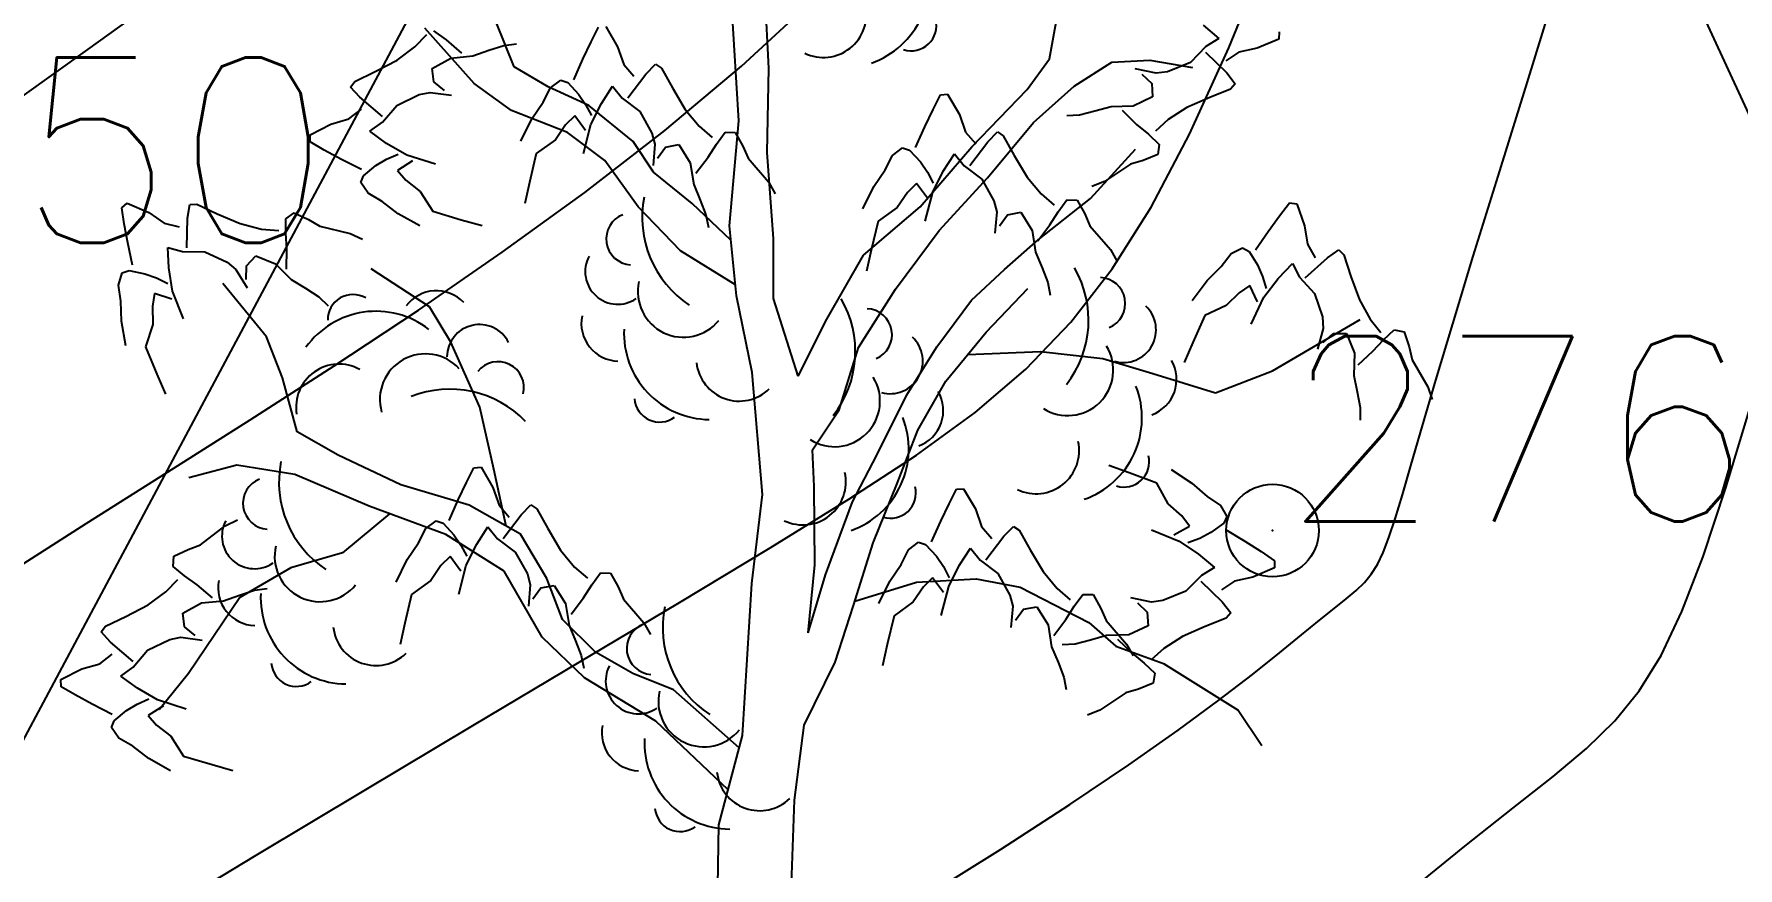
# Model space of a CAD drawing. Header units: millimetres. Extents: x 524954 to 526204, y 9523489 to 9524010.
# Drawn here: x 526041.74 to 526050.94, y 9523758.52 to 9523763.02 of the extents above; entities that cross this region are included whole.
import ezdxf

# ---------------------------------------------------------------- set-up
doc = ezdxf.new("R2010")
doc.units = ezdxf.units.MM
doc.header["$PDMODE"] = 32
doc.header["$PDSIZE"] = 0.5
doc.linetypes.add('ACAD_ISO12W100', pattern=[21, 12, -3, 0, -3, 0, -3])
for name, color, linetype in [('Arbre', 34, 'ACAD_ISO12W100'), ('CN_01_00', 3, 'Continuous'), ('CN_02_00', 4, 'Continuous'), ('CN_05_00', 6, 'Continuous'), ('Haut_Talus', 30, 'Continuous'), ('PLUME_4', 3, 'Continuous'), ('TopoAlt', 3, 'Continuous'), ('TOPOJIS', 7, 'Continuous')]:
    doc.layers.add(name, color=color, linetype=linetype)
doc.styles.add('Simplex 1.0', font='Simplex.shx', dxfattribs={"width": 0.99, "height": 1})

# ---------------------------------------------------------------- blocks, each defined once
blk = doc.blocks.new('TCPOINT M')
at = {"color": 0}
blk.add_point((0, 0), dxfattribs=at)
at = {"layer": 'TopoAlt', "style": 'Simplex 1.0', "width": 0.99}
blk.add_attdef('ALT', (0.15, 0.15), '', height=1, dxfattribs=at)
blk = doc.blocks.new('v088')
at = {"linetype": 'Continuous'}
for p, q in [((-0.0745, 7.1309), (-0.0959, 7.5596)), ((-0.2365, 6.8477), (-0.2742, 7.4626)), ((-1.4491, 7.1395), (-1.5474, 7.38)), ((1.4418, 7.1813), (1.4808, 7.3998)), ((-1.6648, 7.048), (-1.9323, 7.3471)), ((1.3209, 7.0171), (1.4418, 7.1813)), ((-1.2665, 7.0314), (-1.4491, 7.1395)), ((-0.0837, 6.6768), (-0.0745, 7.1309)), ((1.5755, 7.0348), (1.778, 7.1634)), ((1.778, 7.1634), (1.983, 7.1739)), ((1.983, 7.1739), (2.2139, 7.1352)), ((-1.4628, 6.9029), (-1.6648, 7.048)), ((-1.0467, 6.9303), (-1.2665, 7.0314)), ((1.0227, 6.7061), (1.3209, 7.0171)), ((1.3557, 6.8374), (1.5755, 7.0348)), ((-1.1618, 6.7848), (-1.4628, 6.9029)), ((-0.8063, 6.7363), (-1.0467, 6.9303)), ((-0.2869, 6.2807), (-0.2365, 6.8477)), ((1.107, 6.54), (1.3557, 6.8374)), ((-0.9597, 6.6336), (-1.1618, 6.7848)), ((-0.6972, 6.5707), (-0.8063, 6.7363)), ((-0.7803, 6.3824), (-0.9597, 6.6336)), ((-0.0491, 6.2111), (-0.0837, 6.6768)), ((0.7433, 6.3831), (1.0227, 6.7061)), ((1.6628, 6.4272), (1.906, 6.6935)), ((-0.4884, 6.4009), (-0.6972, 6.5707)), ((0.8455, 6.2546), (1.107, 6.54)), ((-0.5514, 6.1446), (-0.7803, 6.3824)), ((-0.2789, 6.2036), (-0.4884, 6.4009)), ((0.4379, 6.1217), (0.7433, 6.3831)), ((1.3814, 6.2037), (1.6628, 6.4272)), ((-0.2479, 5.9022), (-0.2869, 6.2807)), ((-0.0486, 5.8877), (-0.0491, 6.2111)), ((0.6096, 5.9388), (0.8455, 6.2546)), ((1.1982, 6.0444), (1.3814, 6.2037)), ((-0.2539, 5.9607), (-0.5514, 6.1446)), ((0.2399, 5.7756), (0.4379, 6.1217)), ((-1.9071, 5.8427), (-2.2223, 6.0475)), ((1.0213, 5.879), (1.1982, 6.0444)), ((-2.7868, 5.6812), (-3.0229, 5.9686)), ((-0.1646, 5.4873), (-0.2479, 5.9022)), ((0.4109, 5.6237), (0.6096, 5.9388)), ((1.0995, 5.7065), (1.3247, 5.9413)), ((-1.7911, 5.6523), (-1.9071, 5.8427)), ((0.0846, 5.4676), (-0.0486, 5.8877)), ((0.8338, 5.6263), (1.0213, 5.879)), ((0.0846, 5.4676), (0.2399, 5.7756)), ((0.8812, 5.4407), (1.0995, 5.7065)), ((2.6462, 5.4963), (3.1193, 5.7735)), ((-2.7013, 5.4591), (-2.7868, 5.6812)), ((-1.6346, 5.3011), (-1.7911, 5.6523)), ((0.3061, 5.2857), (0.4109, 5.6237)), ((0.6713, 5.3679), (0.8338, 5.6263)), ((1.0006, 5.5861), (1.394, 5.6007)), ((1.394, 5.6007), (1.7306, 5.5642)), ((1.7306, 5.5642), (1.9997, 5.4827)), ((-2.6206, 5.1685), (-2.7013, 5.4591)), ((-0.1073, 4.8293), (-0.1646, 5.4873)), ((0.7312, 5.1764), (0.8812, 5.4407)), ((1.9997, 5.4827), (2.3377, 5.3779)), ((2.3377, 5.3779), (2.6462, 5.4963)), ((0.5102, 5.0412), (0.6713, 5.3679)), ((-1.5592, 4.9668), (-1.6346, 5.3011)), ((0.1613, 5.0712), (0.3061, 5.2857)), ((-2.4003, 5.0425), (-2.6206, 5.1685)), ((0.6191, 4.888), (0.7312, 5.1764)), ((0.1717, 4.8724), (0.1613, 5.0712)), ((-2.9464, 4.9876), (-3.2062, 4.92)), ((-2.6344, 4.9381), (-2.9464, 4.9876)), ((-2.0611, 4.8817), (-2.4003, 5.0425)), ((0.3786, 4.7897), (0.5102, 5.0412)), ((-2.2328, 4.7662), (-2.6344, 4.9381)), ((-1.6919, 4.7713), (-2.0611, 4.8817)), ((-1.4917, 4.6586), (-1.5592, 4.9668)), ((0.489, 4.5681), (0.6191, 4.888)), ((-0.1657, 4.3492), (-0.1073, 4.8293)), ((0.1743, 4.4496), (0.1717, 4.8724)), ((0.2314, 4.3948), (0.3786, 4.7897)), ((-2.1227, 4.7254), (-2.3768, 4.5144)), ((-1.8192, 4.6131), (-2.2328, 4.7662)), ((-1.415, 4.6154), (-1.6919, 4.7713)), ((-1.5041, 4.4145), (-1.8192, 4.6131)), ((-1.2732, 4.3758), (-1.415, 4.6154)), ((-2.3768, 4.5144), (-2.655, 4.434)), ((0.3841, 4.2301), (0.489, 4.5681)), ((-2.655, 4.434), (-2.9315, 4.2727)), ((0.1384, 4.0819), (0.1743, 4.4496)), ((-1.2976, 4.0581), (-1.5041, 4.4145)), ((-1.1877, 4.1537), (-1.2732, 4.3758)), ((-0.2169, 3.5272), (-0.1657, 4.3492)), ((0.1384, 4.0819), (0.2314, 4.3948)), ((0.3911, 4.2526), (0.7235, 4.3553)), ((0.7235, 4.3553), (1.0465, 4.3745)), ((1.0465, 4.3745), (1.2838, 4.3297)), ((1.2838, 4.3297), (1.6547, 4.1385)), ((-2.9315, 4.2727), (-3.209, 3.8627)), ((-1.0099, 3.9771), (-1.1877, 4.1537)), ((0.2848, 3.9233), (0.3841, 4.2301)), ((-1.0692, 3.839), (-1.2976, 4.0581)), ((1.6547, 4.1385), (1.8004, 4.0109)), ((-0.8085, 3.8631), (-1.0099, 3.9771)), ((1.8004, 4.0109), (2.0573, 3.9168)), ((0.1177, 3.584), (0.2848, 3.9233)), ((2.0573, 3.9168), (2.4606, 3.664)), ((-3.209, 3.8627), (-3.3666, 3.6666)), ((-0.6849, 3.6045), (-1.0692, 3.839)), ((-0.589, 3.7744), (-0.8085, 3.8631)), ((-0.2343, 3.4611), (-0.589, 3.7744)), ((-0.2941, 3.234), (-0.6849, 3.6045)), ((2.4606, 3.664), (2.589, 3.4739)), ((-0.3436, 3.0457), (-0.2169, 3.5272)), ((0.064, 3.1786), (0.1177, 3.584)), ((0.0445, 2.6247), (0.064, 3.1786)), ((-0.3518, 2.5418), (-0.3436, 3.0457))]:
    blk.add_line(p, q, dxfattribs=at)
at = {"color": 3, "linetype": 'Continuous'}
for p, q in [((2.2711, 7.3633), (2.3565, 7.2916)), ((-1.985, 7.2461), (-1.9201, 7.3129)), ((-1.8154, 7.2839), (-1.8839, 7.3331)), ((-1.7325, 7.2133), (-1.8154, 7.2839)), ((-1.0783, 7.18), (-1.0336, 7.2746)), ((-1.0336, 7.2746), (-0.9936, 7.3527)), ((-0.9551, 7.3561), (-0.8913, 7.2468)), ((2.3565, 7.2916), (2.286, 7.2486)), ((2.6805, 7.289), (2.5641, 7.2392)), ((2.6819, 7.3276), (2.6805, 7.289)), ((-2.0805, 7.1754), (-1.985, 7.2461)), ((-1.8923, 7.1303), (-1.791, 7.1862)), ((-1.791, 7.1862), (-1.6722, 7.1979)), ((-1.6722, 7.1979), (-1.587, 7.2285)), ((-1.587, 7.2285), (-1.5051, 7.2548)), ((-1.5051, 7.2548), (-1.4365, 7.2638)), ((-1.1277, 7.0688), (-1.0783, 7.18)), ((-0.8913, 7.2468), (-0.8575, 7.1514)), ((2.286, 7.2486), (2.2028, 7.1624)), ((2.2841, 7.2177), (2.3991, 7.1055)), ((2.4653, 7.2176), (2.395, 7.1707)), ((2.5641, 7.2392), (2.4653, 7.2176)), ((-2.3098, 7.06), (-2.2004, 7.1132)), ((-2.2004, 7.1132), (-2.0805, 7.1754)), ((-1.8828, 7.0578), (-1.8923, 7.1303)), ((-0.8575, 7.1514), (-0.8023, 7.0875)), ((-0.8351, 6.9716), (-0.7381, 7.0997)), ((-0.7381, 7.0997), (-0.6855, 7.1528)), ((-0.6855, 7.1528), (-0.654, 7.1313)), ((-0.654, 7.1313), (-0.5947, 7.0251)), ((2.0176, 7.1045), (1.9044, 7.1282)), ((1.9408, 7.0996), (1.9941, 7.049)), ((2.0788, 7.1122), (2.0176, 7.1045)), ((2.2028, 7.1624), (2.0788, 7.1122)), ((2.3991, 7.1055), (2.4452, 7.0467)), ((-2.333, 7.0298), (-2.3098, 7.06)), ((-2.283, 6.9743), (-2.333, 7.0298)), ((-1.963, 6.9891), (-1.9025, 7.0009)), ((-1.9025, 7.0009), (-1.7879, 6.9849)), ((-1.8262, 7.0109), (-1.8828, 7.0578)), ((-1.2925, 6.9474), (-1.2526, 7.0255)), ((-1.2526, 7.0255), (-1.1978, 7.0672)), ((-1.1978, 7.0672), (-1.1602, 7.0548)), ((-1.1602, 7.0548), (-1.1012, 6.9916)), ((-0.978, 6.9406), (-0.9175, 7.0343)), ((-0.9175, 7.0343), (-0.8661, 6.9697)), ((-0.5947, 7.0251), (-0.5257, 6.909)), ((1.9941, 7.049), (1.9988, 6.9761)), ((2.4201, 7.0181), (2.3073, 6.9725)), ((2.4452, 7.0467), (2.4201, 7.0181)), ((-2.3415, 6.858), (-2.2745, 6.9095)), ((-2.1607, 6.8701), (-2.283, 6.9743)), ((-2.1606, 6.8391), (-2.0833, 6.9307)), ((-2.0833, 6.9307), (-1.963, 6.9891)), ((-1.3538, 6.8575), (-1.2925, 6.9474)), ((-1.1012, 6.9916), (-1.0633, 6.9361)), ((-1.0633, 6.9361), (-1.0322, 6.8755)), ((-1.0349, 6.828), (-0.978, 6.9406)), ((-0.8661, 6.9697), (-0.7702, 6.8978)), ((-0.5257, 6.909), (-0.4496, 6.8178)), ((0.7681, 6.8145), (0.8128, 6.9092)), ((0.8128, 6.9092), (0.8527, 6.9872)), ((0.8527, 6.9872), (0.8913, 6.9906)), ((0.8913, 6.9906), (0.9551, 6.8814)), ((1.7747, 6.9234), (1.6876, 6.8986)), ((1.8939, 6.9271), (1.7747, 6.9234)), ((1.8337, 6.904), (1.9118, 6.828)), ((1.9988, 6.9761), (1.8939, 6.9271)), ((2.1835, 6.9184), (2.0835, 6.8543)), ((2.3073, 6.9725), (2.1835, 6.9184)), ((-2.5514, 6.7723), (-2.4387, 6.8298)), ((-2.4387, 6.8298), (-2.3415, 6.858)), ((-2.228, 6.7914), (-2.1606, 6.8391)), ((-1.413, 6.7366), (-1.3538, 6.8575)), ((-1.1715, 6.8255), (-1.2266, 6.7446)), ((-1.122, 6.8741), (-1.1715, 6.8255)), ((-1.0639, 6.7951), (-1.122, 6.8741)), ((-1.0757, 6.6715), (-1.0349, 6.828)), ((-0.7702, 6.8978), (-0.705, 6.781)), ((-0.4496, 6.8178), (-0.3793, 6.7567)), ((0.7187, 6.7034), (0.7681, 6.8145)), ((0.9551, 6.8814), (0.9888, 6.786)), ((1.6041, 6.8779), (1.535, 6.8736)), ((1.6876, 6.8986), (1.6041, 6.8779)), ((1.9118, 6.828), (1.9768, 6.7743)), ((2.0835, 6.8543), (2.0142, 6.7921)), ((-2.5502, 6.7337), (-2.5514, 6.7723)), ((-2.4746, 6.6893), (-2.5502, 6.7337)), ((-2.1379, 6.7256), (-2.228, 6.7914)), ((-2.0288, 6.6624), (-2.1379, 6.7256)), ((-1.2266, 6.7446), (-1.3299, 6.6702)), ((-0.705, 6.781), (-0.6897, 6.7213)), ((-0.6897, 6.7213), (-0.6991, 6.6059)), ((-0.6318, 6.7049), (-0.56, 6.7185)), ((-0.56, 6.7185), (-0.4983, 6.6206)), ((-0.4022, 6.6506), (-0.357, 6.7218)), ((-0.357, 6.7218), (-0.3104, 6.7855)), ((-0.3104, 6.7855), (-0.2553, 6.7842)), ((-0.2553, 6.7842), (-0.2138, 6.7099)), ((0.9888, 6.786), (1.0441, 6.7221)), ((1.0112, 6.6062), (1.1083, 6.7343)), ((1.1083, 6.7343), (1.1609, 6.7873)), ((1.1609, 6.7873), (1.1923, 6.7659)), ((1.1923, 6.7659), (1.2517, 6.6597)), ((1.9768, 6.7743), (2.0342, 6.7201)), ((2.0342, 6.7201), (2.0261, 6.6656)), ((-2.3827, 6.6392), (-2.4746, 6.6893)), ((-2.2745, 6.5836), (-2.3827, 6.6392)), ((-2.1959, 6.6055), (-2.1384, 6.6402)), ((-2.1384, 6.6402), (-2.076, 6.6678)), ((-1.9976, 6.6315), (-2.0798, 6.5781)), ((-1.8748, 6.6127), (-2.0288, 6.6624)), ((-1.3299, 6.6702), (-1.3669, 6.5144)), ((-0.6753, 6.6457), (-0.6318, 6.7049)), ((-0.4679, 6.5637), (-0.4022, 6.6506)), ((-0.2138, 6.7099), (-0.1857, 6.6447)), ((-0.1857, 6.6447), (-0.0753, 6.5169)), ((0.5538, 6.582), (0.5938, 6.6601)), ((0.5938, 6.6601), (0.6485, 6.7018)), ((0.6485, 6.7018), (0.6861, 6.6893)), ((0.6861, 6.6893), (0.7451, 6.6262)), ((0.7451, 6.6262), (0.7831, 6.5707)), ((0.8684, 6.5752), (0.9289, 6.6689)), ((0.9289, 6.6689), (0.9803, 6.6043)), ((1.2517, 6.6597), (1.3207, 6.5436)), ((1.9472, 6.6337), (1.879, 6.6139)), ((2.0261, 6.6656), (1.9472, 6.6337)), ((-2.2769, 6.5134), (-2.2624, 6.5503)), ((-2.2624, 6.5503), (-2.1959, 6.6055)), ((-2.0798, 6.5781), (-2.0342, 6.5259)), ((-0.4983, 6.6206), (-0.4798, 6.5027)), ((0.4926, 6.4921), (0.5538, 6.582)), ((0.7831, 6.5707), (0.8142, 6.5101)), ((0.8114, 6.4626), (0.8684, 6.5752)), ((0.9803, 6.6043), (1.0762, 6.5324)), ((1.3207, 6.5436), (1.3968, 6.4523)), ((1.879, 6.6139), (1.7385, 6.5203)), ((-2.2384, 6.4564), (-2.2769, 6.5134)), ((-2.1628, 6.412), (-2.2384, 6.4564)), ((-2.0342, 6.5259), (-1.9565, 6.4662)), ((-1.9565, 6.4662), (-1.8881, 6.3588)), ((-1.3669, 6.5144), (-1.3922, 6.3999)), ((-0.4798, 6.5027), (-0.4444, 6.4194)), ((-0.0753, 6.5169), (-0.0397, 6.4532)), ((0.4333, 6.3712), (0.4926, 6.4921)), ((0.6749, 6.4601), (0.6198, 6.3792)), ((0.7244, 6.5087), (0.6749, 6.4601)), ((0.7824, 6.4297), (0.7244, 6.5087)), ((0.7707, 6.306), (0.8114, 6.4626)), ((1.0762, 6.5324), (1.1414, 6.4156)), ((1.3968, 6.4523), (1.4671, 6.3913)), ((1.7385, 6.5203), (1.6708, 6.4929)), ((-3.5682, 6.3771), (-3.539, 6.4025)), ((-3.5548, 6.2904), (-3.5682, 6.3771)), ((-3.539, 6.4025), (-3.4232, 6.3514)), ((-3.4232, 6.3514), (-3.3399, 6.2939)), ((-3.2129, 6.3221), (-3.2014, 6.3959)), ((-3.2014, 6.3959), (-3.1633, 6.397)), ((-3.1633, 6.397), (-3.053, 6.3458)), ((-2.6821, 6.3185), (-2.6368, 6.3497)), ((-2.6368, 6.3497), (-2.5596, 6.3138)), ((-2.0765, 6.3457), (-2.1628, 6.412)), ((-1.8881, 6.3588), (-1.7347, 6.313)), ((-0.4444, 6.4194), (-0.4135, 6.3391)), ((0.6198, 6.3792), (0.5164, 6.3047)), ((1.1414, 6.4156), (1.1567, 6.3559)), ((1.1567, 6.3559), (1.1472, 6.2405)), ((1.2146, 6.3394), (1.2864, 6.3531)), ((1.2864, 6.3531), (1.3481, 6.2552)), ((1.4442, 6.2852), (1.4894, 6.3564)), ((1.4894, 6.3564), (1.536, 6.4201)), ((1.536, 6.4201), (1.5911, 6.4188)), ((1.5911, 6.4188), (1.6326, 6.3444)), ((2.6849, 6.3343), (2.7388, 6.4036)), ((2.7388, 6.4036), (2.7772, 6.3997)), ((2.7772, 6.3997), (2.8196, 6.2805)), ((-3.5355, 6.1876), (-3.5548, 6.2904)), ((-3.3399, 6.2939), (-3.2577, 6.2746)), ((-3.2164, 6.1615), (-3.2129, 6.3221)), ((-3.053, 6.3458), (-2.929, 6.2922)), ((-2.929, 6.2922), (-2.8139, 6.2629)), ((-2.8139, 6.2629), (-2.7211, 6.2547)), ((-2.6826, 6.2395), (-2.6821, 6.3185)), ((-2.5596, 6.3138), (-2.4986, 6.2775)), ((-2.4986, 6.2775), (-2.3343, 6.2387)), ((-1.9592, 6.2797), (-2.0765, 6.3457)), ((-1.7347, 6.313), (-1.6219, 6.2812)), ((-0.4135, 6.3391), (-0.4006, 6.2711)), ((0.5164, 6.3047), (0.4795, 6.1489)), ((1.171, 6.2803), (1.2146, 6.3394)), ((1.3784, 6.1983), (1.4442, 6.2852)), ((1.6326, 6.3444), (1.6606, 6.2793)), ((1.6606, 6.2793), (1.771, 6.1515)), ((2.6234, 6.2497), (2.6849, 6.3343)), ((2.8196, 6.2805), (2.8349, 6.1805)), ((-3.5103, 6.0686), (-3.5355, 6.1876)), ((-2.6774, 6.1553), (-2.6826, 6.2395)), ((-2.3343, 6.2387), (-2.2681, 6.208)), ((1.3481, 6.2552), (1.3665, 6.1373)), ((2.5541, 6.1497), (2.6234, 6.2497)), ((2.8349, 6.1805), (2.8773, 6.1074)), ((-3.3198, 6.1639), (-3.2403, 6.1417)), ((-3.3139, 6.0525), (-3.3198, 6.1639)), ((-3.2403, 6.1417), (-3.1205, 6.1398)), ((-3.1205, 6.1398), (-2.9991, 6.0834)), ((-2.9991, 6.0834), (-2.9517, 6.044)), ((-2.8952, 6.0647), (-2.845, 6.1178)), ((-2.845, 6.1178), (-2.7377, 6.0747)), ((-2.7377, 6.0747), (-2.6536, 5.99)), ((-2.6797, 6.0464), (-2.6774, 6.1553)), ((0.4795, 6.1489), (0.4542, 6.0345)), ((1.3665, 6.1373), (1.4019, 6.054)), ((1.771, 6.1515), (1.8066, 6.0878)), ((2.3695, 6.0612), (2.4234, 6.1305)), ((2.4234, 6.1305), (2.4849, 6.1612)), ((2.4849, 6.1612), (2.5195, 6.142)), ((2.5195, 6.142), (2.5657, 6.0689)), ((2.6772, 5.9958), (2.7542, 6.0766)), ((2.7542, 6.0766), (2.7926, 6.0035)), ((2.8234, 5.9997), (2.9427, 6.1074)), ((2.9427, 6.1074), (3.0042, 6.1497)), ((3.0042, 6.1497), (3.0311, 6.1228)), ((3.0311, 6.1228), (3.0696, 6.0074)), ((-3.5861, 5.9603), (-3.5662, 6.0262)), ((-3.5662, 6.0262), (-3.5284, 6.0381)), ((-3.5284, 6.0381), (-3.4436, 6.0215)), ((-3.4436, 6.0215), (-3.3804, 5.9989)), ((-3.3804, 5.9989), (-3.3196, 5.968)), ((-3.294, 5.9279), (-3.3139, 6.0525)), ((-2.9517, 6.044), (-2.8917, 5.945)), ((-2.8958, 5.9912), (-2.8952, 6.0647)), ((-2.6536, 5.99), (-2.576, 5.9433)), ((1.4019, 6.054), (1.4328, 5.9737)), ((2.2118, 5.8766), (2.2926, 5.9843)), ((2.2926, 5.9843), (2.3695, 6.0612)), ((2.5657, 6.0689), (2.5926, 6.0074)), ((2.5926, 6.0074), (2.6118, 5.942)), ((2.6003, 5.8958), (2.6772, 5.9958)), ((2.7926, 6.0035), (2.8734, 5.9151)), ((3.0696, 6.0074), (3.1158, 5.8804)), ((-3.5727, 5.8736), (-3.5861, 5.9603)), ((-3.3915, 5.9142), (-3.4031, 5.8459)), ((-3.2981, 5.8843), (-3.3915, 5.9142)), ((-3.2352, 5.7773), (-3.294, 5.9279)), ((-2.576, 5.9433), (-2.5039, 5.8964)), ((-2.5039, 5.8964), (-2.4536, 5.8489)), ((1.4328, 5.9737), (1.4458, 5.9057)), ((2.4657, 5.9189), (2.3964, 5.8497)), ((2.5234, 5.9574), (2.4657, 5.9189)), ((2.5657, 5.8689), (2.5234, 5.9574)), ((2.5311, 5.7497), (2.6003, 5.8958)), ((2.8734, 5.9151), (2.9157, 5.7881)), ((-3.5695, 5.7648), (-3.5727, 5.8736)), ((-3.4031, 5.8459), (-3.4003, 5.748)), ((2.3964, 5.8497), (2.281, 5.7958)), ((3.1158, 5.8804), (3.1734, 5.7766)), ((-3.5466, 5.6322), (-3.5695, 5.7648)), ((-3.4003, 5.748), (-3.4403, 5.6271)), ((2.281, 5.7958), (2.2156, 5.6496)), ((2.9196, 5.7266), (2.8888, 5.615)), ((2.9157, 5.7881), (2.9196, 5.7266)), ((3.1734, 5.7766), (3.2311, 5.7035)), ((3.2465, 5.665), (3.3042, 5.7189)), ((3.3042, 5.7189), (3.3581, 5.7073)), ((3.3581, 5.7073), (3.385, 5.6266)), ((-3.4403, 5.6271), (-3.3789, 5.4792)), ((2.2156, 5.6496), (2.1695, 5.5419)), ((2.9196, 5.6496), (2.9734, 5.6996)), ((2.9734, 5.6996), (3.0465, 5.6996)), ((3.0465, 5.6996), (3.0888, 5.5919)), ((3.1888, 5.6035), (3.2465, 5.665)), ((3.385, 5.6266), (3.4004, 5.5573)), ((3.0888, 5.5919), (3.085, 5.4727)), ((3.1081, 5.5304), (3.1888, 5.6035)), ((3.4004, 5.5573), (3.485, 5.4112)), ((-3.3789, 5.4792), (-3.3323, 5.3717)), ((3.085, 5.4727), (3.1042, 5.3842)), ((3.1042, 5.3842), (3.1196, 5.2996)), ((3.485, 5.4112), (3.5081, 5.3419)), ((3.1196, 5.2996), (3.1196, 5.2304)), ((-1.7068, 4.8945), (-1.6668, 4.9726)), ((-1.6668, 4.9726), (-1.6283, 4.976)), ((-1.6283, 4.976), (-1.5645, 4.8667)), ((1.8724, 4.9461), (1.762, 4.9854)), ((-1.7514, 4.7999), (-1.7068, 4.8945)), ((2.0224, 4.89), (1.8724, 4.9461)), ((2.0834, 4.7783), (2.0224, 4.89)), ((2.0987, 4.9642), (2.2113, 4.8904)), ((2.2113, 4.8904), (2.2929, 4.8185)), ((-1.8008, 4.6887), (-1.7514, 4.7999)), ((-1.5645, 4.8667), (-1.5307, 4.7714)), ((0.8993, 4.7791), (0.9393, 4.8572)), ((0.9393, 4.8572), (0.9778, 4.8606)), ((0.9778, 4.8606), (1.0416, 4.7513)), ((2.2929, 4.8185), (2.3654, 4.7691)), ((-1.5307, 4.7714), (-1.4755, 4.7074)), ((-1.5083, 4.5916), (-1.4112, 4.7196)), ((-1.4112, 4.7196), (-1.3587, 4.7727)), ((-1.3587, 4.7727), (-1.3272, 4.7513)), ((-1.3272, 4.7513), (-1.2679, 4.6451)), ((0.8546, 4.6845), (0.8993, 4.7791)), ((1.0416, 4.7513), (1.0754, 4.656)), ((2.1569, 4.7135), (2.0834, 4.7783)), ((2.1989, 4.6584), (2.1569, 4.7135)), ((2.3654, 4.7691), (2.4, 4.7096)), ((2.4, 4.7096), (2.383, 4.6739)), ((-3.1435, 4.5571), (-3.0095, 4.66)), ((-3.0095, 4.66), (-2.9439, 4.6918)), ((-1.9657, 4.5674), (-1.9257, 4.6454)), ((-1.9257, 4.6454), (-1.871, 4.6871)), ((-1.871, 4.6871), (-1.8334, 4.6747)), ((-1.8334, 4.6747), (-1.7744, 4.6115)), ((-1.7744, 4.6115), (-1.7365, 4.5561)), ((-1.6512, 4.5605), (-1.5907, 4.6542)), ((-1.5907, 4.6542), (-1.5392, 4.5896)), ((-1.2679, 4.6451), (-1.1988, 4.529)), ((0.8053, 4.5733), (0.8546, 4.6845)), ((1.0754, 4.656), (1.1306, 4.592)), ((1.0978, 4.4762), (1.1948, 4.6042)), ((1.1948, 4.6042), (1.2474, 4.6573)), ((1.2474, 4.6573), (1.2789, 4.6359)), ((1.2789, 4.6359), (1.3382, 4.5297)), ((1.9921, 4.6376), (2.1424, 4.5777)), ((2.1133, 4.6106), (2.1989, 4.6584)), ((2.3129, 4.6232), (2.2532, 4.5924)), ((2.383, 4.6739), (2.3129, 4.6232)), ((2.3928, 4.6398), (2.497, 4.577)), ((-3.2867, 4.4956), (-3.2101, 4.5328)), ((-3.2101, 4.5328), (-3.1435, 4.5571)), ((-2.0269, 4.4774), (-1.9657, 4.5674)), ((-1.7365, 4.5561), (-1.7054, 4.4954)), ((-1.7081, 4.4479), (-1.6512, 4.5605)), ((-1.5392, 4.5896), (-1.4434, 4.5178)), ((-1.4434, 4.5178), (-1.3781, 4.401)), ((-1.1988, 4.529), (-1.1228, 4.4377)), ((0.6404, 4.452), (0.6804, 4.53)), ((0.6804, 4.53), (0.7351, 4.5718)), ((0.7351, 4.5718), (0.7727, 4.5593)), ((0.7727, 4.5593), (0.8317, 4.4961)), ((0.9549, 4.4451), (1.0154, 4.5388)), ((1.0154, 4.5388), (1.0668, 4.4742)), ((1.3382, 4.5297), (1.4072, 4.4136)), ((2.1424, 4.5777), (2.247, 4.5072)), ((2.2532, 4.5924), (2.1892, 4.5691)), ((2.497, 4.577), (2.5853, 4.5209)), ((2.5853, 4.5209), (2.6578, 4.4715)), ((-3.2911, 4.4407), (-3.2867, 4.4956)), ((-3.2303, 4.3905), (-3.2911, 4.4407)), ((-2.0862, 4.3565), (-2.0269, 4.4774)), ((-1.8447, 4.4455), (-1.8998, 4.3645)), ((-1.7952, 4.494), (-1.8447, 4.4455)), ((-1.7371, 4.415), (-1.7952, 4.494)), ((-1.7488, 4.2914), (-1.7081, 4.4479)), ((-1.1228, 4.4377), (-1.0524, 4.3767)), ((0.5791, 4.362), (0.6404, 4.452)), ((0.8317, 4.4961), (0.8696, 4.4407)), ((0.8696, 4.4407), (0.9007, 4.38)), ((0.898, 4.3325), (0.9549, 4.4451)), ((1.0668, 4.4742), (1.1627, 4.4024)), ((2.247, 4.5072), (2.3325, 4.4356)), ((2.3325, 4.4356), (2.262, 4.3926)), ((2.6564, 4.4329), (2.5401, 4.3831)), ((2.6578, 4.4715), (2.6564, 4.4329)), ((-3.3314, 4.3035), (-3.2664, 4.3702)), ((-3.1617, 4.3413), (-3.2303, 4.3905)), ((-3.0788, 4.2707), (-3.1617, 4.3413)), ((-1.8998, 4.3645), (-2.0031, 4.2901)), ((-1.3781, 4.401), (-1.3629, 4.3412)), ((-1.3629, 4.3412), (-1.3723, 4.2259)), ((-1.3049, 4.3248), (-1.2331, 4.3384)), ((-1.2331, 4.3384), (-1.1715, 4.2405)), ((-1.0754, 4.2705), (-1.0302, 4.3418)), ((-1.0302, 4.3418), (-0.9835, 4.4054)), ((-0.9835, 4.4054), (-0.9285, 4.4041)), ((-0.9285, 4.4041), (-0.8869, 4.3298)), ((-0.8869, 4.3298), (-0.8589, 4.2646)), ((0.5199, 4.2411), (0.5791, 4.362)), ((0.7614, 4.3301), (0.7063, 4.2491)), ((0.8109, 4.3786), (0.7614, 4.3301)), ((0.869, 4.2996), (0.8109, 4.3786)), ((0.8572, 4.176), (0.898, 4.3325)), ((1.1627, 4.4024), (1.228, 4.2856)), ((1.4072, 4.4136), (1.4833, 4.3223)), ((2.262, 4.3926), (2.1788, 4.3064)), ((2.2601, 4.3616), (2.3751, 4.2494)), ((2.4412, 4.3615), (2.371, 4.3146)), ((2.5401, 4.3831), (2.4412, 4.3615)), ((-3.4268, 4.2328), (-3.3314, 4.3035)), ((-3.2386, 4.1877), (-3.1373, 4.2436)), ((-3.1373, 4.2436), (-3.0186, 4.2553)), ((-3.0186, 4.2553), (-2.9333, 4.2859)), ((-2.9333, 4.2859), (-2.8514, 4.3121)), ((-2.8514, 4.3121), (-2.7828, 4.3211)), ((-2.0031, 4.2901), (-2.0401, 4.1343)), ((-1.3485, 4.2656), (-1.3049, 4.3248)), ((-1.1715, 4.2405), (-1.153, 4.1227)), ((-1.1411, 4.1837), (-1.0754, 4.2705)), ((-0.8589, 4.2646), (-0.7485, 4.1368)), ((0.7063, 4.2491), (0.603, 4.1747)), ((1.228, 4.2856), (1.2432, 4.2258)), ((1.4833, 4.3223), (1.5536, 4.2613)), ((1.5759, 4.2264), (1.6226, 4.29)), ((1.6226, 4.29), (1.6776, 4.2887)), ((1.6776, 4.2887), (1.7191, 4.2144)), ((1.9936, 4.2484), (1.8803, 4.2721)), ((1.9168, 4.2436), (1.9701, 4.193)), ((2.0548, 4.2561), (1.9936, 4.2484)), ((2.1788, 4.3064), (2.0548, 4.2561)), ((2.3751, 4.2494), (2.4212, 4.1906)), ((-3.6561, 4.1174), (-3.5467, 4.1705)), ((-3.5467, 4.1705), (-3.4268, 4.2328)), ((-3.2291, 4.1152), (-3.2386, 4.1877)), ((0.603, 4.1747), (0.566, 4.0189)), ((1.2432, 4.2258), (1.2338, 4.1105)), ((1.2576, 4.1502), (1.3011, 4.2094)), ((1.3011, 4.2094), (1.373, 4.223)), ((1.373, 4.223), (1.4346, 4.1251)), ((1.465, 4.0683), (1.5307, 4.1551)), ((1.5307, 4.1551), (1.5759, 4.2264)), ((1.7191, 4.2144), (1.7472, 4.1493)), ((1.7472, 4.1493), (1.8576, 4.0214)), ((1.9701, 4.193), (1.9747, 4.12)), ((2.396, 4.1621), (2.2833, 4.1164)), ((2.4212, 4.1906), (2.396, 4.1621)), ((-3.6793, 4.0872), (-3.6561, 4.1174)), ((-3.6294, 4.0317), (-3.6793, 4.0872)), ((-3.3093, 4.0465), (-3.2488, 4.0583)), ((-3.2488, 4.0583), (-3.1342, 4.0423)), ((-3.1725, 4.0683), (-3.2291, 4.1152)), ((-2.0401, 4.1343), (-2.0653, 4.0199)), ((-1.153, 4.1227), (-1.1176, 4.0393)), ((-0.7485, 4.1368), (-0.7129, 4.0731)), ((1.4346, 4.1251), (1.4531, 4.0073)), ((1.7506, 4.0673), (1.6636, 4.0426)), ((1.8699, 4.071), (1.7506, 4.0673)), ((1.9747, 4.12), (1.8699, 4.071)), ((2.1595, 4.0623), (2.0595, 3.9982)), ((2.2833, 4.1164), (2.1595, 4.0623)), ((-3.6878, 3.9154), (-3.6208, 3.9668)), ((-3.5071, 3.9275), (-3.6294, 4.0317)), ((-3.5069, 3.8964), (-3.4297, 3.988)), ((-3.4297, 3.988), (-3.3093, 4.0465)), ((-1.1176, 4.0393), (-1.0867, 3.9591)), ((-1.0867, 3.9591), (-1.0738, 3.891)), ((0.566, 4.0189), (0.5407, 3.9045)), ((1.4531, 4.0073), (1.4885, 3.9239)), ((1.5801, 4.0219), (1.511, 4.0175)), ((1.6636, 4.0426), (1.5801, 4.0219)), ((1.8097, 4.0479), (1.8877, 3.9719)), ((1.8576, 4.0214), (1.8932, 3.9577)), ((1.8877, 3.9719), (1.9528, 3.9182)), ((2.0595, 3.9982), (1.9902, 3.936)), ((-3.8977, 3.8297), (-3.785, 3.8871)), ((-3.785, 3.8871), (-3.6878, 3.9154)), ((-3.5743, 3.8488), (-3.5069, 3.8964)), ((1.4885, 3.9239), (1.5194, 3.8437)), ((1.9528, 3.9182), (2.0102, 3.864)), ((-3.8965, 3.791), (-3.8977, 3.8297)), ((-3.8209, 3.7466), (-3.8965, 3.791)), ((-3.4842, 3.783), (-3.5743, 3.8488)), ((-3.3751, 3.7197), (-3.4842, 3.783)), ((1.5194, 3.8437), (1.5323, 3.7756)), ((1.9231, 3.7776), (1.855, 3.7579)), ((2.002, 3.8096), (1.9231, 3.7776)), ((2.0102, 3.864), (2.002, 3.8096)), ((-3.729, 3.6966), (-3.8209, 3.7466)), ((-3.6208, 3.641), (-3.729, 3.6966)), ((-3.5422, 3.6629), (-3.4847, 3.6976)), ((-3.4847, 3.6976), (-3.4223, 3.7252)), ((-3.3439, 3.6889), (-3.4261, 3.6355)), ((-3.2212, 3.6701), (-3.3751, 3.7197)), ((1.855, 3.7579), (1.7144, 3.6642)), ((-3.6232, 3.5708), (-3.6087, 3.6076)), ((-3.6087, 3.6076), (-3.5422, 3.6629)), ((-3.4261, 3.6355), (-3.3805, 3.5833)), ((1.7144, 3.6642), (1.6468, 3.6368)), ((-3.5847, 3.5138), (-3.6232, 3.5708)), ((-3.5091, 3.4694), (-3.5847, 3.5138)), ((-3.3805, 3.5833), (-3.3028, 3.5236)), ((-3.3028, 3.5236), (-3.2344, 3.4162)), ((-3.4228, 3.4031), (-3.5091, 3.4694)), ((-3.2344, 3.4162), (-3.081, 3.3703)), ((-3.3055, 3.337), (-3.4228, 3.4031)), ((-3.081, 3.3703), (-2.9682, 3.3386))]:
    blk.add_line(p, q, dxfattribs=at)
for centre, major_axis, start_param, end_param in [((0.3258, 7.5992), (0.3298, 0.3298), 4.265936, 5.872819), ((0.2207, 7.4214), (0.1641, 0.1641), 3.478918, 5.717341), ((0.6948, 7.3616), (-0.0964, 0.0964), 2.051824, 4.174223), ((-0.1929, 6.3242), (-0.3995, 0.3995), 0.587708, 1.773422), ((-0.8122, 6.2095), (-0.099, 0.099), -0.421529, 2.292047), ((-0.8896, 6.0328), (0.1246, 0.1246), 1.864761, 4.52862), ((1.088, 5.7707), (-0.3995, 0.3995), 3.265538, 4.451253), ((1.7113, 5.8608), (0.099, 0.099), 4.31771, 7.031286), ((-2.32, 5.773), (0.0964, 0.0964), 0.254619, 2.377018), ((-1.8693, 5.7251), (0.1445, 0.1445), 6.263619, 7.998733), ((-0.535, 5.9246), (0.1741, 0.1741), 2.133893, 4.816631), ((-2.1951, 5.3523), (0.3298, 0.3298), 0.12682, 1.733702), ((-0.1718, 5.6024), (0.3995, 0.3995), 4.836335, 6.022049), ((0.4516, 5.6925), (0.099, 0.099), 4.31771, 7.031286), ((1.8413, 5.7182), (-0.1246, 0.1246), 2.081137, 4.744996), ((-1.6366, 5.5711), (-0.1246, 0.1246), 4.396235, 7.060094), ((-0.8824, 5.7538), (-0.1445, 0.1445), 0.590553, 2.325666), ((-0.3902, 5.7004), (0.3298, 0.3298), 2.307735, 3.914618), ((0.5816, 5.5499), (0.1246, 0.1246), 3.651933, 6.315792), ((1.5402, 5.502), (0.1741, 0.1741), 3.363922, 6.046661), ((-2.3952, 5.3012), (-0.1641, 0.1641), -1.288499, 0.949924), ((-1.9284, 5.3425), (0.1741, 0.1741), 6.236163, 8.918901), ((-1.536, 5.4064), (0.099, 0.099), 5.251538, 7.965114), ((-0.2336, 5.5657), (-0.1641, 0.1641), 0.892416, 3.130839), ((1.924, 5.4517), (-0.1445, 0.1445), 2.713295, 4.448408), ((-1.7969, 4.8332), (0.3995, 0.3995), 6.260774, 7.446489), ((0.2804, 5.3337), (0.1741, 0.1741), 3.363922, 6.046661), ((-0.6635, 5.357), (0.0964, 0.0964), 2.435534, 4.557933), ((0.6642, 5.2834), (-0.1445, 0.1445), 2.713295, 4.448408), ((1.4749, 5.2432), (0.3298, 0.3298), 4.265936, 5.872819), ((0.2152, 5.0749), (-0.3298, 0.3298), 2.69514, 4.302022), ((1.3699, 5.0654), (-0.1641, 0.1641), 1.908121, 4.146545), ((-2.1547, 4.8961), (-0.3995, 0.3995), 0.587708, 1.773422), ((1.844, 5.0056), (-0.0964, 0.0964), 2.051824, 4.174223), ((-2.774, 4.7815), (-0.099, 0.099), -0.421529, 2.292047), ((0.1101, 4.8971), (-0.1641, 0.1641), 1.908121, 4.146545), ((0.5842, 4.8373), (0.0964, 0.0964), 3.62262, 5.745019), ((-2.8514, 4.6047), (-0.1246, 0.1246), 0.293965, 2.957824), ((-2.4968, 4.4965), (0.1741, 0.1741), 2.133893, 4.816631), ((-2.8441, 4.3258), (-0.1445, 0.1445), 0.590553, 2.325666), ((-2.352, 4.2724), (0.3298, 0.3298), 2.307735, 3.914618), ((-0.0823, 4.1124), (0.3995, 0.3995), 2.158504, 3.344219), ((-2.1954, 4.1377), (0.1641, 0.1641), 2.463212, 4.701636), ((-0.7016, 3.9977), (0.099, 0.099), 1.149268, 3.862844), ((-2.6253, 3.929), (0.0964, 0.0964), 2.435534, 4.557933), ((-0.779, 3.821), (0.1246, 0.1246), 1.864761, 4.52862), ((-0.4244, 3.7128), (0.1741, 0.1741), 2.133893, 4.816631), ((-0.7718, 3.542), (-0.1445, 0.1445), 0.590553, 2.325666), ((-0.2796, 3.4886), (0.3298, 0.3298), 2.307735, 3.914618), ((-0.1231, 3.3539), (0.1641, 0.1641), 2.463212, 4.701636), ((-0.5529, 3.1452), (0.0964, 0.0964), 2.435534, 4.557933)]:
    blk.add_ellipse(centre, major_axis=major_axis, ratio=1, start_param=start_param, end_param=end_param, dxfattribs=at)

msp = doc.modelspace()

# ---------------------------------------------------------------- linework, layer by layer
at = {"layer": 'CN_01_00', "flags": 128}
for points, elevation in [([(526041.4918, 9523762.5533), (526042.0324, 9523762.9378), (526042.6083, 9523763.3539), (526043.1991, 9523763.789), (526043.7844, 9523764.2303), (526044.3441, 9523764.6652), (526044.8577, 9523765.0809), (526045.3051, 9523765.4647), (526045.6707, 9523765.8067), (526045.9588, 9523766.1081), (526046.1786, 9523766.3729), (526046.3393, 9523766.6053), (526046.4499, 9523766.8092), (526046.5196, 9523766.9887), (526046.5576, 9523767.1478), (526046.573, 9523767.2905), (526046.574, 9523767.4219), (526046.5646, 9523767.551), (526046.5479, 9523767.6877), (526046.5271, 9523767.8421), (526046.5051, 9523768.0242), (526046.485, 9523768.244)], 279), ([(526042.3805, 9523758.2466), (526042.941, 9523758.5872), (526043.5244, 9523758.9374), (526044.1123, 9523759.2879), (526044.686, 9523759.6293), (526045.2272, 9523759.9522), (526045.7174, 9523760.2474), (526046.1428, 9523760.5094), (526046.5083, 9523760.7484), (526046.8236, 9523760.9782), (526047.0982, 9523761.213), (526047.3418, 9523761.4668), (526047.564, 9523761.7535), (526047.7744, 9523762.0872), (526047.9825, 9523762.4819), (526048.1953, 9523762.9466), (526048.4079, 9523763.471)], 277)]:
    msp.add_lwpolyline(points, dxfattribs=dict(at, elevation=elevation))
at = {"layer": 'CN_02_00', "flags": 128}
for points, elevation in [([(526046.5254, 9523758.3471), (526046.9605, 9523758.619), (526047.3357, 9523758.8618), (526047.6536, 9523759.0758), (526047.92, 9523759.2627), (526048.1407, 9523759.4244), (526048.3216, 9523759.5628), (526048.4684, 9523759.6796), (526048.5872, 9523759.7767), (526048.6836, 9523759.8558), (526048.763, 9523759.9194), (526048.8284, 9523759.9715), (526048.8821, 9523760.0168), (526048.9265, 9523760.0598), (526048.9639, 9523760.1053), (526048.9969, 9523760.1579), (526049.0277, 9523760.2221), (526049.0588, 9523760.3026), (526049.0926, 9523760.4043), (526049.132, 9523760.5336), (526049.1798, 9523760.6969), (526049.2391, 9523760.9009), (526049.3127, 9523761.1521), (526049.4035, 9523761.4572), (526049.5145, 9523761.8227), (526049.6486, 9523762.2552), (526049.8064, 9523762.7579), (526049.9791, 9523763.3203)], 276), ([(526041.5932, 9523760.1041), (526042.0228, 9523760.378), (526042.4622, 9523760.6556), (526042.9094, 9523760.939), (526043.362, 9523761.2303), (526043.8173, 9523761.5314), (526044.2704, 9523761.8431), (526044.7159, 9523762.1661), (526045.1486, 9523762.501), (526045.5631, 9523762.8486), (526045.954, 9523763.2093)], 278)]:
    msp.add_lwpolyline(points, dxfattribs=dict(at, elevation=elevation))
at = {"layer": 'CN_05_00', "elevation": 275, "flags": 128}
msp.add_lwpolyline([(526049.1601, 9523758.3838), (526049.4685, 9523758.6359), (526049.7291, 9523758.8417), (526049.946, 9523759.0124), (526050.1267, 9523759.1641), (526050.2789, 9523759.3129), (526050.4104, 9523759.4749), (526050.5286, 9523759.6661), (526050.6414, 9523759.9026), (526050.7563, 9523760.2005), (526050.8793, 9523760.5708), (526051.0105, 9523761.005)], dxfattribs=at)
at = {"layer": 'Haut_Talus', "flags": 128}
msp.add_lwpolyline([(526056.6397, 9523747.1824), (526054.1626, 9523755.7569), (526050.6946, 9523763.2596), (526049.1258, 9523767.0521), (526047.5536, 9523770.7888), (526047.5536, 9523773.8393), (526048.3793, 9523778.3739), (526048.2142, 9523781.342), (526046.5604, 9523787.2179), (526043.6631, 9523788.5558), (526036.2317, 9523790.2871), (526033.094, 9523792.0185), (526029.5434, 9523795.3989), (526023.9209, 9523800.0348), (526020.1226, 9523804.0747), (526013.8549, 9523810.3958), (526008.091, 9523814.0001)], dxfattribs=at)
at = {"layer": 'PLUME_4'}
msp.add_lwpolyline([(525953.4477, 9523672.377), (525961.9871, 9523679.0163), (525962.4493, 9523679.5514), (525968.2769, 9523689.0007), (525977.9228, 9523694.2167), (525986.4257, 9523701.3547), (525986.4257, 9523701.3547), (525995.0014, 9523707.4953), (526004.0394, 9523714.1709), (526011.5086, 9523721.7348), (526011.9709, 9523722.2698), (526019.44, 9523729.8337), (526025.8027, 9523738.8207), (526032.7368, 9523746.8468), (526033.1991, 9523747.3819), (526039.6345, 9523755.3716), (526044.927, 9523765.2831), (526053.4663, 9523771.9224), (526053.4299, 9523772.4211), (526052.4107, 9523786.3839), (526056.1708, 9523796.685)], dxfattribs=at)
msp.add_lwpolyline([(525953.4477, 9523672.377), (525961.9871, 9523679.0163), (525962.4493, 9523679.5514), (525968.2769, 9523689.0007), (525977.9228, 9523694.2167), (525986.4257, 9523701.3547), (525986.4257, 9523701.3547), (525995.0014, 9523707.4953), (526004.0394, 9523714.1709), (526011.5086, 9523721.7348), (526011.9709, 9523722.2698), (526019.44, 9523729.8337), (526025.8027, 9523738.8207), (526032.7368, 9523746.8468), (526033.1991, 9523747.3819), (526039.6345, 9523755.3716), (526044.927, 9523765.2831), (526053.4663, 9523771.9224), (526053.4299, 9523772.4211), (526052.4107, 9523786.3839), (526056.1708, 9523796.685)], dxfattribs=at)

# ---------------------------------------------------------------- block references
at = {"layer": 'Arbre'}
msp.add_blockref('v088', (526045.784, 9523755.706), dxfattribs=at)
at = {"layer": 'TOPOJIS'}
ref = msp.add_blockref('TCPOINT M', (526038.6326, 9523761.8446, 279.5), dxfattribs=at)
ref.add_attrib('ALT', '279.50', (526038.6826, 9523761.8946, 279.5), dxfattribs={"layer": 'TopoAlt', "height": 1, "style": 'Simplex 1.0', "width": 0.99})
ref = msp.add_blockref('TCPOINT M', (526048.4307, 9523760.3403, 276.37), dxfattribs=at)
ref.add_attrib('ALT', '276.37', (526048.4807, 9523760.3903, 276.37), dxfattribs={"layer": 'TopoAlt', "height": 1, "style": 'Simplex 1.0', "width": 0.99})

doc.saveas('drawing.dxf')
